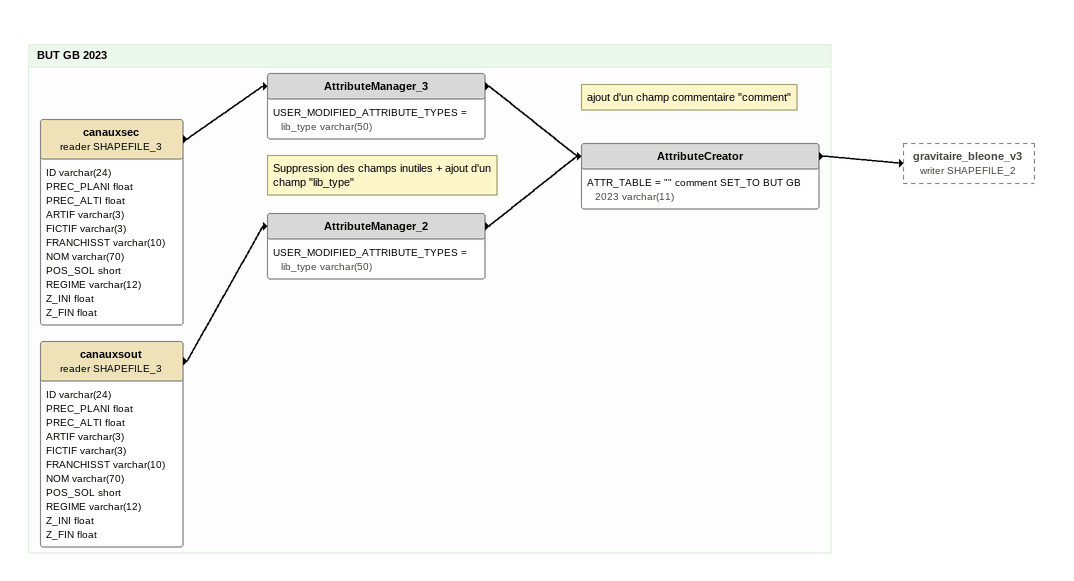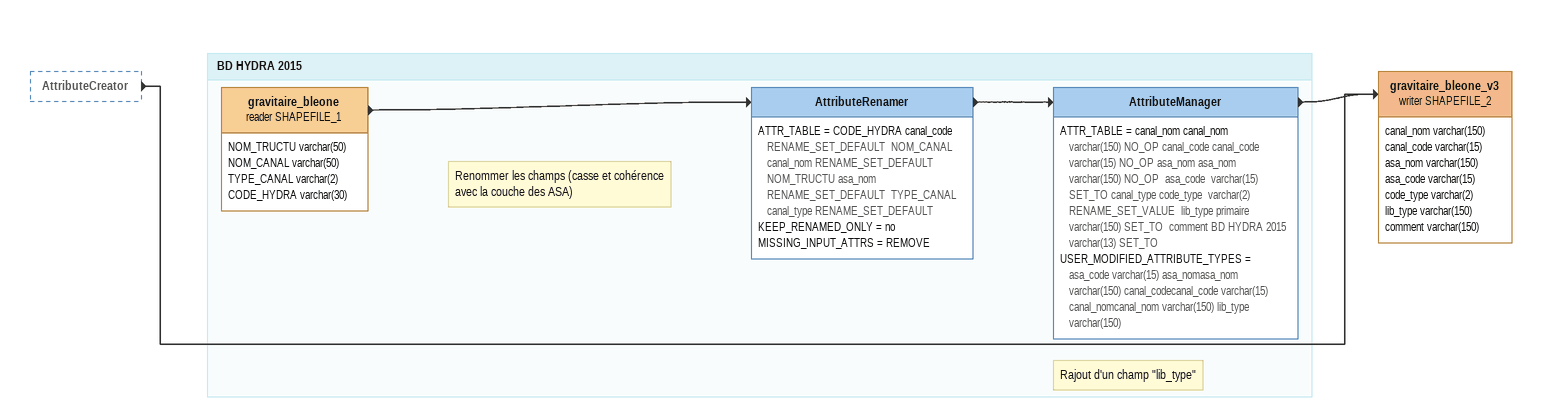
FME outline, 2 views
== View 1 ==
Bookmark: BUT GB 2023
canauxsec (reader SHAPEFILE_3)
    attributes: ID varchar(24), PREC_PLANI float, PREC_ALTI float, ARTIF varchar(3), FICTIF varchar(3), FRANCHISST varchar(10), NOM varchar(70), POS_SOL short, REGIME varchar(12), Z_INI float, Z_FIN float
    -> AttributeManager_3
Note: Suppression des champs inutiles + ajout d'un champ "lib_type"
AttributeManager_3
    USER_MODIFIED_ATTRIBUTE_TYPES = lib_type varchar(50)
    -> AttributeCreator
canauxsout (reader SHAPEFILE_3)
    attributes: ID varchar(24), PREC_PLANI float, PREC_ALTI float, ARTIF varchar(3), FICTIF varchar(3), FRANCHISST varchar(10), NOM varchar(70), POS_SOL short, REGIME varchar(12), Z_INI float, Z_FIN float
    -> AttributeManager_2
AttributeManager_2
    USER_MODIFIED_ATTRIBUTE_TYPES = lib_type varchar(50)
    -> AttributeCreator
Note: ajout d'un champ commentaire "comment"
AttributeCreator
    ATTR_TABLE = "" comment SET_TO BUT GB 2023 varchar(11)
    -> gravitaire_bleone_v3 (writer SHAPEFILE_2)

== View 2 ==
AttributeCreator [outside]
    -> gravitaire_bleone_v3 (writer SHAPEFILE_2)
gravitaire_bleone_v3 (writer SHAPEFILE_2)
    attributes: canal_nom varchar(150), canal_code varchar(15), asa_nom varchar(150), asa_code varchar(15), code_type varchar(2), lib_type varchar(150), comment varchar(150)

Bookmark: BD HYDRA 2015
gravitaire_bleone (reader SHAPEFILE_1)
    attributes: NOM_TRUCTU varchar(50), NOM_CANAL varchar(50), TYPE_CANAL varchar(2), CODE_HYDRA varchar(30)
    -> AttributeRenamer
Note: Renommer les champs (casse et cohérence avec la couche des ASA)
AttributeRenamer
    ATTR_TABLE = CODE_HYDRA canal_code RENAME_SET_DEFAULT  NOM_CANAL canal_nom RENAME_SET_DEFAULT  NOM_TRUCTU asa_nom RENAME_SET_DEFAULT  TYPE_CANAL canal_type RENAME_SET_DEFAULT
    KEEP_RENAMED_ONLY = no
    MISSING_INPUT_ATTRS = REMOVE
    -> AttributeManager
Note: Rajout d'un champ "lib_type"
AttributeManager
    ATTR_TABLE = canal_nom canal_nom  varchar(150) NO_OP canal_code canal_code  varchar(15) NO_OP asa_nom asa_nom  varchar(150) NO_OP  asa_code  varchar(15) SET_TO canal_type code_type  varchar(2) RENAME_SET_VALUE  lib_type primaire varchar(150) SET_TO  comment BD HYDRA 2015 varchar(13) SET_TO
    USER_MODIFIED_ATTRIBUTE_TYPES = asa_code varchar(15) asa_nomasa_nom varchar(150) canal_codecanal_code varchar(15) canal_nomcanal_nom varchar(150) lib_type varchar(150)
    -> gravitaire_bleone_v3 (writer SHAPEFILE_2)
